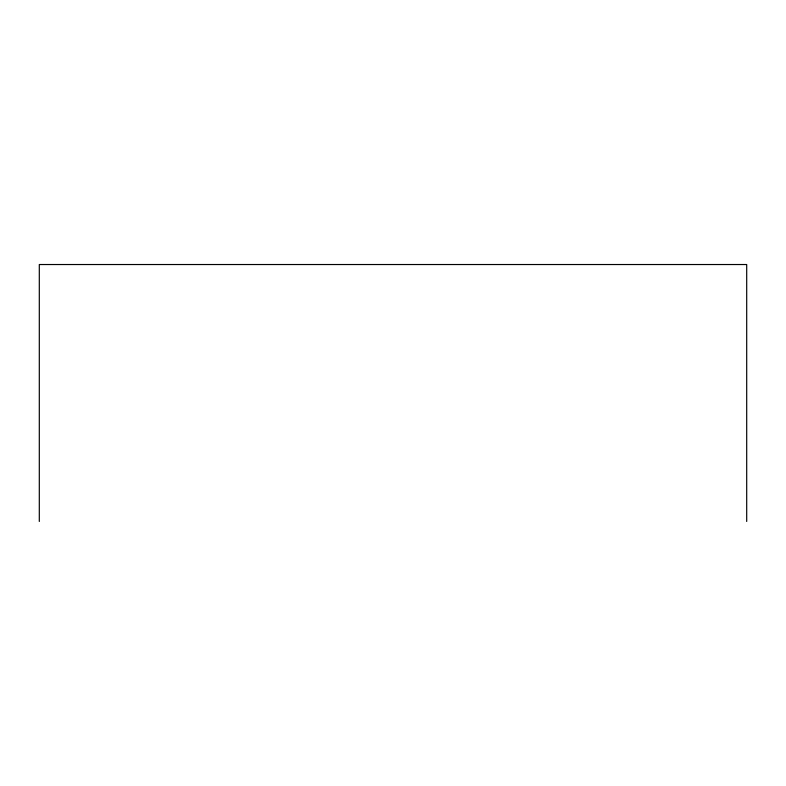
<?xml version="1.0" encoding="UTF-8"?>
<svg xmlns="http://www.w3.org/2000/svg" width="786" height="786" viewBox="0 0 786 786"><rect width="100%" height="100%" fill="white"/><g stroke="black" fill="none" stroke-linecap="round" stroke-linejoin="round"><path stroke-width="1.18" d="M746.7 521.472L746.7 264.528L39.3 264.528L39.3 521.472"/></g></svg>
